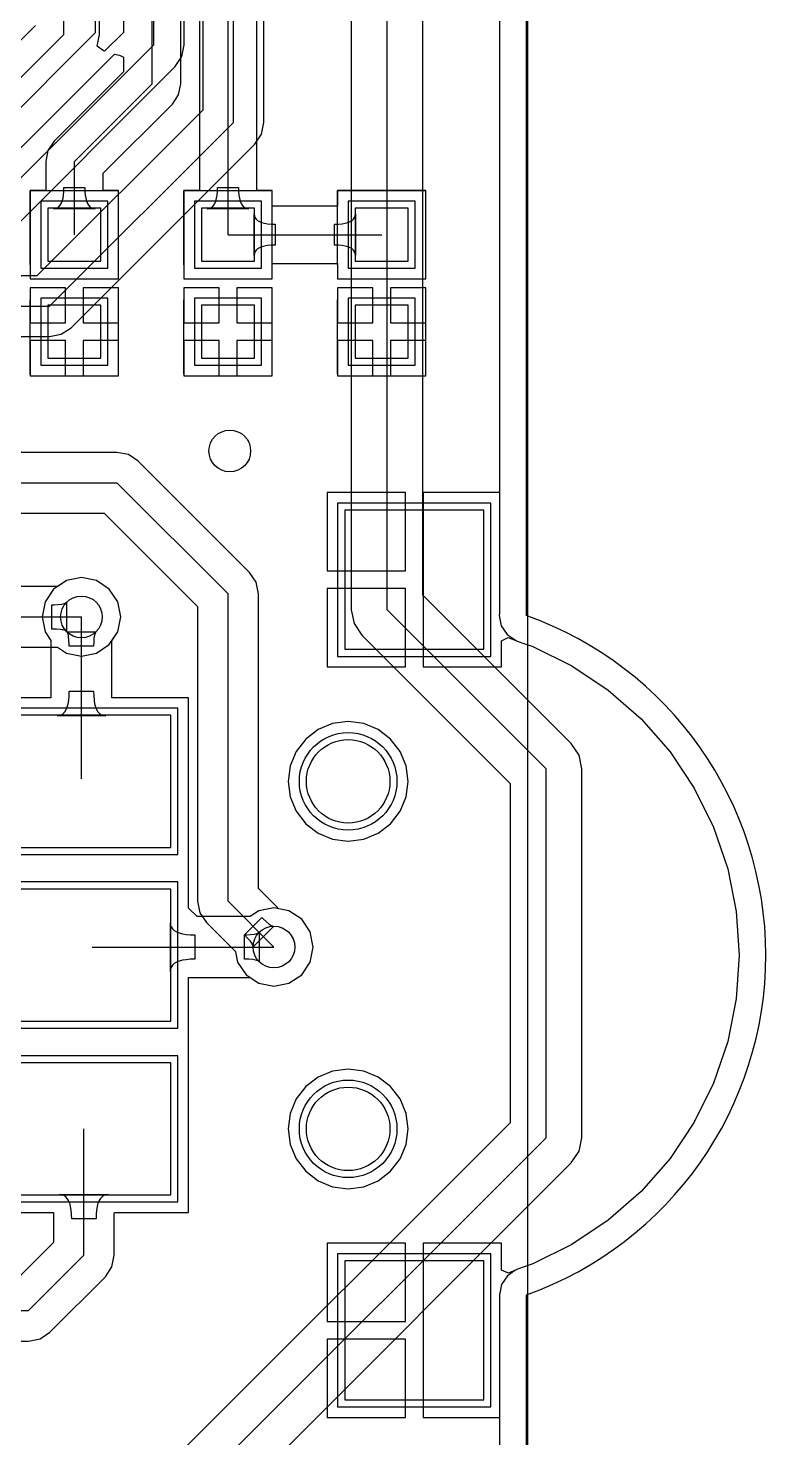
# Model space of a CAD drawing. Header units: millimetres. Extents: x 73 to 121, y 30 to 140.
# Drawn here: x 109.95 to 120.56, y 87.2 to 107.48 of the extents above; entities that cross this region are included whole.
import ezdxf

# ---------------------------------------------------------------- set-up
doc = ezdxf.new("R2010")
doc.units = ezdxf.units.MM
for name, color, linetype in [('BottomLayer', 5, 'Continuous'), ('BottomOverlay', 54, 'Continuous'), ('BottomSolder', 6, 'Continuous'), ('KeepOutLayer', 6, 'Continuous'), ('MultiLayer', 9, 'Continuous'), ('TopLayer', 1, 'Continuous'), ('TopOverlay', 2, 'Continuous'), ('TopPaste', 8, 'Continuous'), ('TopSolder', 216, 'Continuous')]:
    doc.layers.add(name, color=color, linetype=linetype)

# ---------------------------------------------------------------- blocks, each defined once
blk = doc.blocks.new('C0603_5')
at = {"layer": 'TopLayer'}
for p, q in [((-0.356, 0.559), (-0.356, -0.203)), ((0.406, 0.559), (-0.356, 0.559)), ((0.406, -0.203), (0.406, 0.559)), ((1.041, 0.559), (1.041, -0.203)), ((1.803, 0.559), (1.041, 0.559)), ((1.803, -0.203), (1.803, 0.559)), ((-0.356, -0.203), (0.406, -0.203)), ((1.041, -0.203), (1.803, -0.203))]:
    blk.add_line(p, q, dxfattribs=at)
at = {"layer": 'TopOverlay'}
for p, q in [((0.457, 0.813), (-0.61, 0.813)), ((-0.61, -0.457), (-0.61, 0.813)), ((2.032, 0.813), (0.965, 0.813)), ((2.057, -0.457), (2.057, 0.813)), ((0.457, -0.457), (-0.61, -0.457)), ((2.032, -0.457), (0.965, -0.457))]:
    blk.add_line(p, q, dxfattribs=at)
at = {"layer": 'TopPaste'}
for p, q in [((-0.356, 0.559), (-0.356, -0.203)), ((0.406, 0.559), (-0.356, 0.559)), ((0.406, -0.203), (0.406, 0.559)), ((1.041, 0.559), (1.041, -0.203)), ((1.803, 0.559), (1.041, 0.559)), ((1.803, -0.203), (1.803, 0.559)), ((-0.356, -0.203), (0.406, -0.203)), ((1.041, -0.203), (1.803, -0.203))]:
    blk.add_line(p, q, dxfattribs=at)
at = {"layer": 'TopSolder'}
for p, q in [((-0.457, 0.66), (-0.457, -0.305)), ((0.508, 0.66), (-0.457, 0.66)), ((0.508, -0.305), (0.508, 0.66)), ((0.94, 0.66), (0.94, -0.305)), ((1.905, 0.66), (0.94, 0.66)), ((1.905, -0.305), (1.905, 0.66)), ((-0.457, -0.305), (0.508, -0.305)), ((0.94, -0.305), (1.905, -0.305))]:
    blk.add_line(p, q, dxfattribs=at)
blk = doc.blocks.new('C0603_6')
at = {"layer": 'TopLayer'}
for p, q in [((-0.356, 0.559), (-0.356, -0.203)), ((0.406, 0.559), (-0.356, 0.559)), ((0.406, -0.203), (0.406, 0.559)), ((1.041, 0.559), (1.041, -0.203)), ((1.803, 0.559), (1.041, 0.559)), ((1.803, -0.203), (1.803, 0.559)), ((-0.356, -0.203), (0.406, -0.203)), ((1.041, -0.203), (1.803, -0.203))]:
    blk.add_line(p, q, dxfattribs=at)
at = {"layer": 'TopOverlay'}
for p, q in [((0.457, 0.813), (-0.61, 0.813)), ((-0.61, -0.457), (-0.61, 0.813)), ((2.032, 0.813), (0.965, 0.813)), ((2.057, -0.457), (2.057, 0.813)), ((0.457, -0.457), (-0.61, -0.457)), ((2.032, -0.457), (0.965, -0.457))]:
    blk.add_line(p, q, dxfattribs=at)
at = {"layer": 'TopPaste'}
for p, q in [((-0.356, 0.559), (-0.356, -0.203)), ((0.406, 0.559), (-0.356, 0.559)), ((0.406, -0.203), (0.406, 0.559)), ((1.041, 0.559), (1.041, -0.203)), ((1.803, 0.559), (1.041, 0.559)), ((1.803, -0.203), (1.803, 0.559)), ((-0.356, -0.203), (0.406, -0.203)), ((1.041, -0.203), (1.803, -0.203))]:
    blk.add_line(p, q, dxfattribs=at)
at = {"layer": 'TopSolder'}
for p, q in [((-0.457, 0.66), (-0.457, -0.305)), ((0.508, 0.66), (-0.457, 0.66)), ((0.508, -0.305), (0.508, 0.66)), ((0.94, 0.66), (0.94, -0.305)), ((1.905, 0.66), (0.94, 0.66)), ((1.905, -0.305), (1.905, 0.66)), ((-0.457, -0.305), (0.508, -0.305)), ((0.94, -0.305), (1.905, -0.305))]:
    blk.add_line(p, q, dxfattribs=at)
blk = doc.blocks.new('C0603_7')
at = {"layer": 'TopLayer'}
for p, q in [((-0.356, 0.559), (-0.356, -0.203)), ((0.406, 0.559), (-0.356, 0.559)), ((0.406, -0.203), (0.406, 0.559)), ((1.041, 0.559), (1.041, -0.203)), ((1.803, 0.559), (1.041, 0.559)), ((1.803, -0.203), (1.803, 0.559)), ((-0.356, -0.203), (0.406, -0.203)), ((1.041, -0.203), (1.803, -0.203))]:
    blk.add_line(p, q, dxfattribs=at)
at = {"layer": 'TopOverlay'}
for p, q in [((0.457, 0.813), (-0.61, 0.813)), ((-0.61, -0.457), (-0.61, 0.813)), ((2.032, 0.813), (0.965, 0.813)), ((2.057, -0.457), (2.057, 0.813)), ((0.457, -0.457), (-0.61, -0.457)), ((2.032, -0.457), (0.965, -0.457))]:
    blk.add_line(p, q, dxfattribs=at)
at = {"layer": 'TopPaste'}
for p, q in [((-0.356, 0.559), (-0.356, -0.203)), ((0.406, 0.559), (-0.356, 0.559)), ((0.406, -0.203), (0.406, 0.559)), ((1.041, 0.559), (1.041, -0.203)), ((1.803, 0.559), (1.041, 0.559)), ((1.803, -0.203), (1.803, 0.559)), ((-0.356, -0.203), (0.406, -0.203)), ((1.041, -0.203), (1.803, -0.203))]:
    blk.add_line(p, q, dxfattribs=at)
at = {"layer": 'TopSolder'}
for p, q in [((-0.457, 0.66), (-0.457, -0.305)), ((0.508, 0.66), (-0.457, 0.66)), ((0.508, -0.305), (0.508, 0.66)), ((0.94, 0.66), (0.94, -0.305)), ((1.905, 0.66), (0.94, 0.66)), ((1.905, -0.305), (1.905, 0.66)), ((-0.457, -0.305), (0.508, -0.305)), ((0.94, -0.305), (1.905, -0.305))]:
    blk.add_line(p, q, dxfattribs=at)
blk = doc.blocks.new('PL3_64')
at = {"layer": 'BottomLayer'}
for centre in [(0, 0), (5, 0)]:
    blk.add_circle(centre, 0.6, dxfattribs=at)
at = {"layer": 'BottomSolder'}
for centre in [(0, 0), (5, 0)]:
    blk.add_circle(centre, 0.702, dxfattribs=at)
at = {"layer": 'MultiLayer'}
for centre in [(0, 0), (5, 0)]:
    blk.add_circle(centre, 0.6, dxfattribs=at)
at = {"layer": 'TopLayer'}
for p, q in [((-3.9, 1.95), (-3.9, -0.05)), ((-1.9, 1.95), (-3.9, 1.95)), ((-1.9, -0.05), (-1.9, 1.95)), ((6.9, 1.95), (6.9, -0.05)), ((8.9, 1.95), (6.9, 1.95)), ((8.9, -0.05), (8.9, 1.95)), ((-3.9, -0.05), (-1.9, -0.05)), ((6.9, -0.05), (8.9, -0.05)), ((-0.95, -2.55), (-0.95, -5.05)), ((0.95, -2.55), (-0.95, -2.55)), ((0.95, -5.05), (0.95, -2.55)), ((1.55, -2.55), (1.55, -5.05)), ((3.45, -2.55), (1.55, -2.55)), ((3.45, -5.05), (3.45, -2.55)), ((4.05, -2.55), (4.05, -5.05)), ((5.95, -2.55), (4.05, -2.55)), ((5.95, -5.05), (5.95, -2.55)), ((-0.95, -5.05), (0.95, -5.05)), ((1.55, -5.05), (3.45, -5.05)), ((4.05, -5.05), (5.95, -5.05))]:
    blk.add_line(p, q, dxfattribs=at)
for centre in [(0, 0), (5, 0)]:
    blk.add_circle(centre, 0.6, dxfattribs=at)
at = {"layer": 'TopPaste'}
for p, q in [((-3.9, 1.95), (-3.9, -0.05)), ((-1.9, 1.95), (-3.9, 1.95)), ((-1.9, -0.05), (-1.9, 1.95)), ((6.9, 1.95), (6.9, -0.05)), ((8.9, 1.95), (6.9, 1.95)), ((8.9, -0.05), (8.9, 1.95)), ((-3.9, -0.05), (-1.9, -0.05)), ((6.9, -0.05), (8.9, -0.05)), ((-0.95, -2.55), (-0.95, -5.05)), ((0.95, -2.55), (-0.95, -2.55)), ((0.95, -5.05), (0.95, -2.55)), ((1.55, -2.55), (1.55, -5.05)), ((3.45, -2.55), (1.55, -2.55)), ((3.45, -5.05), (3.45, -2.55)), ((4.05, -2.55), (4.05, -5.05)), ((5.95, -2.55), (4.05, -2.55)), ((5.95, -5.05), (5.95, -2.55)), ((-0.95, -5.05), (0.95, -5.05)), ((1.55, -5.05), (3.45, -5.05)), ((4.05, -5.05), (5.95, -5.05))]:
    blk.add_line(p, q, dxfattribs=at)
at = {"layer": 'TopSolder'}
for p, q in [((-4.002, 2.052), (-4.002, -0.152)), ((-1.798, 2.052), (-4.002, 2.052)), ((-1.798, -0.152), (-1.798, 2.052)), ((6.798, 2.052), (6.798, -0.152)), ((9.002, 2.052), (6.798, 2.052)), ((9.002, -0.152), (9.002, 2.052)), ((-4.002, -0.152), (-1.798, -0.152)), ((6.798, -0.152), (9.002, -0.152)), ((-1.052, -2.448), (-1.052, -5.152)), ((1.052, -2.448), (-1.052, -2.448)), ((1.052, -5.152), (1.052, -2.448)), ((1.448, -2.448), (1.448, -5.152)), ((3.552, -2.448), (1.448, -2.448)), ((3.552, -5.152), (3.552, -2.448)), ((3.948, -2.448), (3.948, -5.152)), ((6.052, -2.448), (3.948, -2.448)), ((6.052, -5.152), (6.052, -2.448)), ((-1.052, -5.152), (1.052, -5.152)), ((1.448, -5.152), (3.552, -5.152)), ((3.948, -5.152), (6.052, -5.152))]:
    blk.add_line(p, q, dxfattribs=at)
for centre in [(0, 0), (5, 0)]:
    blk.add_circle(centre, 0.702, dxfattribs=at)
blk = doc.blocks.new('18650____________B_71')
at = {"layer": 'BottomOverlay'}
blk.add_line((76.531, 42.016), (-0.469, 42.016), dxfattribs=at)

msp = doc.modelspace()

# ---------------------------------------------------------------- linework, layer by layer
at = {"layer": 'BottomLayer'}
for p, q in [((116.731, 136.308), (116.731, 99.055)), ((112.903, 106.121), (112.903, 133.604)), ((113.34, 106.121), (113.34, 133.604)), ((111.76, 107.239), (111.76, 133.401)), ((112.197, 107.239), (112.197, 133.401)), ((112.466, 133.423), (112.466, 106.302)), ((111.323, 133.22), (111.323, 107.42)), ((115.113, 99.111), (115.113, 132.867)), ((115.627, 99.324), (115.627, 132.867)), ((114.599, 132.655), (114.599, 99.111)), ((110.465, 107.391), (110.465, 108.509)), ((110.978, 107.391), (110.978, 108.509)), ((109.068, 105.994), (110.465, 107.391)), ((110.945, 107.222), (110.978, 107.391)), ((111.323, 107.42), (111.05, 107.147)), ((109.22, 104.699), (111.76, 107.239)), ((111.035, 107.153), (110.945, 107.222)), ((111.05, 107.147), (111.035, 107.153)), ((112.164, 107.071), (112.197, 107.239)), ((109.529, 104.39), (112.069, 106.93)), ((112.069, 106.93), (112.164, 107.071)), ((112.466, 106.302), (110.08, 103.917)), ((110.261, 103.48), (112.903, 106.121)), ((113.307, 105.954), (113.34, 106.121)), ((113.212, 105.812), (113.307, 105.954)), ((110.571, 103.17), (113.212, 105.812)), ((110.08, 103.917), (104.038, 103.917)), ((104.038, 103.48), (110.261, 103.48)), ((104.22, 103.042), (110.261, 103.042)), ((110.261, 103.042), (110.429, 103.075)), ((110.429, 103.075), (110.571, 103.17)), ((111.227, 101.377), (103.734, 101.377)), ((111.394, 101.344), (111.227, 101.377)), ((111.536, 101.249), (111.394, 101.344)), ((113.136, 99.649), (111.536, 101.249)), ((103.734, 100.94), (111.227, 100.94)), ((111.227, 100.94), (112.827, 99.339)), ((103.915, 100.502), (111.045, 100.502)), ((111.045, 100.502), (112.389, 99.158)), ((113.231, 99.507), (113.136, 99.649)), ((110.357, 99.447), (104.394, 99.447)), ((110.379, 99.448), (110.357, 99.447)), ((110.502, 99.531), (110.379, 99.448)), ((110.719, 99.574), (110.502, 99.531)), ((110.935, 99.531), (110.719, 99.574)), ((111.118, 99.409), (110.935, 99.531)), ((111.24, 99.225), (111.118, 99.409)), ((113.264, 99.339), (113.231, 99.507)), ((110.295, 99.184), (110.329, 99.185)), ((110.295, 98.834), (110.295, 99.184)), ((110.329, 99.185), (110.435, 99.193)), ((110.435, 99.193), (110.454, 99.197)), ((110.454, 99.197), (110.471, 99.201)), ((110.471, 99.201), (110.485, 99.207)), ((110.485, 99.207), (110.496, 99.213)), ((110.496, 99.213), (110.504, 99.219)), ((110.504, 99.219), (110.504, 98.799)), ((111.283, 99.009), (111.24, 99.225)), ((112.827, 94.92), (112.827, 99.339)), ((113.264, 95.101), (113.264, 99.339)), ((117.762, 97.188), (115.627, 99.324)), ((104.394, 99.009), (110.719, 99.009)), ((111.24, 98.793), (111.283, 99.009)), ((112.389, 99.158), (112.389, 94.92)), ((114.599, 99.111), (114.638, 98.914)), ((115.113, 99.111), (117.399, 96.825)), ((116.731, 99.055), (116.726, 99.03)), ((116.726, 99.03), (116.756, 98.881)), ((110.359, 98.833), (110.295, 98.834)), ((110.412, 98.829), (110.359, 98.833)), ((110.435, 98.825), (110.412, 98.829)), ((110.454, 98.822), (110.435, 98.825)), ((110.471, 98.817), (110.454, 98.822)), ((110.485, 98.812), (110.471, 98.817)), ((110.496, 98.806), (110.485, 98.812)), ((110.504, 98.799), (110.496, 98.806)), ((111.118, 98.61), (111.24, 98.793)), ((114.638, 98.914), (114.749, 98.747)), ((116.756, 98.881), (116.84, 98.755)), ((104.575, 98.572), (110.375, 98.572)), ((110.375, 98.572), (110.376, 98.572)), ((110.376, 98.572), (110.502, 98.487)), ((110.935, 98.487), (111.118, 98.61)), ((114.749, 98.747), (116.885, 96.612)), ((116.84, 98.755), (116.884, 98.726)), ((116.884, 98.726), (116.982, 98.66)), ((116.982, 98.66), (116.982, 98.66)), ((116.982, 98.66), (117.094, 98.622)), ((117.094, 98.622), (117.208, 98.583)), ((117.208, 98.583), (117.772, 98.305)), ((110.502, 98.487), (110.719, 98.444)), ((110.719, 98.444), (110.935, 98.487)), ((117.772, 98.305), (118.294, 97.956)), ((118.294, 97.956), (118.767, 97.541)), ((114.123, 97.389), (113.945, 97.252)), ((114.331, 97.475), (114.123, 97.389)), ((114.554, 97.504), (114.331, 97.475)), ((114.777, 97.475), (114.554, 97.504)), ((114.985, 97.389), (114.777, 97.475)), ((115.163, 97.252), (114.985, 97.389)), ((118.767, 97.541), (119.182, 97.069)), ((113.945, 97.252), (113.808, 97.074)), ((115.3, 97.074), (115.163, 97.252)), ((117.874, 97.021), (117.762, 97.188)), ((113.808, 97.074), (113.722, 96.866)), ((115.386, 96.866), (115.3, 97.074)), ((117.913, 96.825), (117.874, 97.021)), ((119.182, 97.069), (119.531, 96.546)), ((113.722, 96.866), (113.693, 96.643)), ((115.415, 96.643), (115.386, 96.866)), ((117.399, 91.516), (117.399, 96.825)), ((117.913, 91.516), (117.913, 96.825)), ((113.693, 96.643), (113.722, 96.42)), ((115.386, 96.42), (115.415, 96.643)), ((116.885, 96.612), (116.885, 91.729)), ((119.531, 96.546), (119.809, 95.982)), ((113.722, 96.42), (113.808, 96.212)), ((115.3, 96.212), (115.386, 96.42)), ((113.808, 96.212), (113.945, 96.034)), ((115.163, 96.034), (115.3, 96.212)), ((113.945, 96.034), (114.123, 95.897)), ((114.985, 95.897), (115.163, 96.034)), ((119.809, 95.982), (120.011, 95.386)), ((114.123, 95.897), (114.331, 95.811)), ((114.331, 95.811), (114.554, 95.781)), ((114.554, 95.781), (114.777, 95.811)), ((114.777, 95.811), (114.985, 95.897)), ((120.011, 95.386), (120.134, 94.769)), ((113.541, 94.824), (113.264, 95.101)), ((112.389, 94.92), (112.423, 94.752)), ((112.423, 94.752), (112.518, 94.611)), ((112.827, 94.92), (113.487, 94.259)), ((113.557, 94.81), (113.541, 94.824)), ((113.703, 94.781), (113.557, 94.81)), ((113.887, 94.659), (113.703, 94.781)), ((120.134, 94.769), (120.175, 94.142)), ((112.518, 94.611), (112.935, 94.193)), ((113.064, 94.435), (113.311, 94.683)), ((113.484, 94.559), (113.187, 94.262)), ((113.311, 94.683), (113.335, 94.659)), ((113.335, 94.659), (113.416, 94.59)), ((113.416, 94.59), (113.433, 94.579)), ((113.433, 94.579), (113.448, 94.57)), ((113.448, 94.57), (113.462, 94.564)), ((113.462, 94.564), (113.474, 94.561)), ((113.474, 94.561), (113.484, 94.559)), ((114.009, 94.476), (113.887, 94.659)), ((113.108, 94.389), (113.064, 94.435)), ((113.143, 94.348), (113.108, 94.389)), ((113.157, 94.33), (113.143, 94.348)), ((113.168, 94.314), (113.157, 94.33)), ((113.176, 94.299), (113.168, 94.314)), ((114.052, 94.259), (114.009, 94.476)), ((112.935, 94.193), (112.936, 94.192)), ((112.936, 94.192), (112.965, 94.043)), ((113.182, 94.285), (113.176, 94.299)), ((113.186, 94.273), (113.182, 94.285)), ((113.187, 94.262), (113.186, 94.273)), ((114.009, 94.043), (114.052, 94.259)), ((120.175, 94.142), (120.134, 93.514)), ((112.965, 94.043), (113.088, 93.86)), ((113.887, 93.86), (114.009, 94.043)), ((113.088, 93.86), (113.271, 93.738)), ((113.271, 93.738), (113.487, 93.695)), ((113.487, 93.695), (113.703, 93.738)), ((113.703, 93.738), (113.887, 93.86)), ((120.134, 93.514), (120.011, 92.898)), ((120.011, 92.898), (119.809, 92.302)), ((114.554, 92.504), (114.331, 92.475)), ((114.777, 92.475), (114.554, 92.504)), ((114.123, 92.389), (113.945, 92.252)), ((114.331, 92.475), (114.123, 92.389)), ((114.985, 92.389), (114.777, 92.475)), ((115.163, 92.252), (114.985, 92.389)), ((119.809, 92.302), (119.531, 91.738)), ((113.945, 92.252), (113.808, 92.074)), ((115.3, 92.074), (115.163, 92.252)), ((113.808, 92.074), (113.722, 91.866)), ((115.386, 91.866), (115.3, 92.074)), ((116.885, 91.729), (112.082, 86.927)), ((113.722, 91.866), (113.693, 91.643)), ((115.415, 91.643), (115.386, 91.866)), ((119.531, 91.738), (119.182, 91.215)), ((112.446, 86.563), (117.399, 91.516)), ((113.693, 91.643), (113.722, 91.42)), ((115.386, 91.42), (115.415, 91.643)), ((117.874, 91.32), (117.913, 91.516)), ((113.722, 91.42), (113.808, 91.212)), ((115.3, 91.212), (115.386, 91.42)), ((117.762, 91.153), (117.874, 91.32)), ((112.96, 86.35), (117.762, 91.153)), ((113.808, 91.212), (113.945, 91.034)), ((115.163, 91.034), (115.3, 91.212)), ((119.182, 91.215), (118.767, 90.743)), ((113.945, 91.034), (114.123, 90.897)), ((114.123, 90.897), (114.331, 90.811)), ((114.777, 90.811), (114.985, 90.897)), ((114.985, 90.897), (115.163, 91.034)), ((114.331, 90.811), (114.554, 90.781)), ((114.554, 90.781), (114.777, 90.811)), ((118.767, 90.743), (118.294, 90.328)), ((118.294, 90.328), (117.772, 89.979)), ((117.772, 89.979), (117.208, 89.701)), ((117.099, 89.664), (116.987, 89.626)), ((117.208, 89.701), (117.099, 89.664)), ((116.845, 89.53), (116.761, 89.404)), ((116.888, 89.559), (116.845, 89.53)), ((116.938, 89.593), (116.888, 89.559)), ((116.987, 89.626), (116.938, 89.593)), ((116.987, 89.626), (116.987, 89.626)), ((116.761, 89.404), (116.731, 89.256)), ((116.731, 89.256), (116.731, 30.335))]:
    msp.add_line(p, q, dxfattribs=at)
for centre in [(112.852, 101.397), (110.719, 99.009), (113.487, 94.259)]:
    msp.add_circle(centre, 0.3, dxfattribs=at)
at = {"layer": 'KeepOutLayer'}
for p, q in [((117.119, 99.03), (117.119, 137.617)), ((117.119, 29.947), (117.119, 89.256))]:
    msp.add_line(p, q, dxfattribs=at)
msp.add_arc((115.368, 94.142), 5.191, 289.7203, 70.3375, dxfattribs=at)
at = {"layer": 'MultiLayer'}
for centre in [(112.852, 101.397), (110.719, 99.009), (113.487, 94.259)]:
    msp.add_circle(centre, 0.3, dxfattribs=at)
at = {"layer": 'TopLayer'}
for p, q in [((116.731, 136.308), (116.731, 100.797)), ((112.415, 112.986), (112.415, 105.143)), ((112.827, 104.508), (112.827, 113.157)), ((113.239, 105.143), (113.239, 113.157)), ((111.735, 106.68), (111.735, 111.836)), ((112.147, 106.68), (112.147, 111.836)), ((110.922, 107.417), (110.922, 109.474)), ((109.118, 106.578), (110.058, 107.518)), ((108.407, 104.902), (110.922, 107.417)), ((109.042, 104.954), (111.196, 107.108)), ((111.196, 107.108), (111.266, 107.094)), ((111.266, 107.094), (111.323, 107.061)), ((111.323, 107.061), (111.323, 106.851)), ((111.323, 106.851), (110.326, 105.854)), ((110.617, 105.562), (111.735, 106.68)), ((112.026, 106.389), (112.115, 106.522)), ((112.115, 106.522), (112.147, 106.68)), ((111.029, 105.392), (112.026, 106.389)), ((110.236, 105.72), (110.205, 105.562)), ((110.326, 105.854), (110.236, 105.72)), ((110.205, 105.562), (110.205, 105.143)), ((110.617, 104.508), (110.617, 105.562)), ((111.029, 105.143), (111.029, 105.392)), ((110.205, 105.143), (109.982, 105.143)), ((109.982, 105.143), (109.982, 103.873)), ((110.454, 105.032), (110.461, 105.077)), ((110.461, 105.077), (110.465, 105.129)), ((110.465, 105.129), (110.467, 105.186)), ((110.467, 105.186), (110.767, 105.186)), ((110.767, 105.186), (110.769, 105.129)), ((110.769, 105.129), (110.773, 105.077)), ((110.773, 105.077), (110.78, 105.032)), ((111.252, 105.143), (111.029, 105.143)), ((111.252, 103.873), (111.252, 105.143)), ((112.415, 105.143), (112.192, 105.143)), ((112.192, 105.143), (112.192, 103.873)), ((112.663, 105.032), (112.671, 105.077)), ((112.671, 105.077), (112.675, 105.129)), ((112.675, 105.129), (112.677, 105.186)), ((112.677, 105.186), (112.977, 105.186)), ((112.977, 105.186), (112.978, 105.129)), ((112.978, 105.129), (112.983, 105.077)), ((112.983, 105.077), (112.99, 105.032)), ((113.462, 105.143), (113.239, 105.143)), ((113.462, 104.92), (113.462, 105.143)), ((115.672, 105.143), (114.402, 105.143)), ((114.402, 105.143), (114.402, 104.92)), ((115.672, 103.873), (115.672, 105.143)), ((110.317, 104.883), (110.345, 104.886)), ((110.917, 104.883), (110.317, 104.883)), ((110.345, 104.886), (110.371, 104.895)), ((110.371, 104.895), (110.394, 104.91)), ((110.394, 104.91), (110.413, 104.932)), ((110.413, 104.932), (110.429, 104.959)), ((110.429, 104.959), (110.443, 104.992)), ((110.443, 104.992), (110.454, 105.032)), ((110.78, 105.032), (110.791, 104.992)), ((110.791, 104.992), (110.805, 104.959)), ((110.805, 104.959), (110.821, 104.932)), ((110.821, 104.932), (110.84, 104.91)), ((110.84, 104.91), (110.863, 104.895)), ((110.863, 104.895), (110.889, 104.886)), ((110.889, 104.886), (110.917, 104.883)), ((112.527, 104.883), (112.555, 104.886)), ((113.127, 104.883), (112.527, 104.883)), ((112.555, 104.886), (112.581, 104.895)), ((112.581, 104.895), (112.603, 104.91)), ((112.603, 104.91), (112.623, 104.932)), ((112.623, 104.932), (112.639, 104.959)), ((112.639, 104.959), (112.653, 104.992)), ((112.653, 104.992), (112.663, 105.032)), ((112.99, 105.032), (113.001, 104.992)), ((113.001, 104.992), (113.014, 104.959)), ((113.014, 104.959), (113.031, 104.932)), ((113.031, 104.932), (113.05, 104.91)), ((113.05, 104.91), (113.073, 104.895)), ((113.073, 104.895), (113.098, 104.886)), ((113.098, 104.886), (113.127, 104.883)), ((114.402, 104.92), (113.462, 104.92)), ((113.202, 104.208), (113.202, 104.808)), ((113.202, 104.808), (113.205, 104.78)), ((113.205, 104.78), (113.214, 104.754)), ((113.214, 104.754), (113.229, 104.732)), ((113.229, 104.732), (113.25, 104.712)), ((113.25, 104.712), (113.277, 104.696)), ((113.277, 104.696), (113.311, 104.682)), ((113.311, 104.682), (113.35, 104.672)), ((113.35, 104.672), (113.396, 104.664)), ((113.396, 104.664), (113.447, 104.66)), ((113.447, 104.66), (113.505, 104.658)), ((113.505, 104.658), (113.505, 104.358)), ((114.359, 104.658), (114.416, 104.66)), ((114.359, 104.358), (114.359, 104.658)), ((114.416, 104.66), (114.467, 104.664)), ((114.467, 104.664), (114.512, 104.672)), ((114.512, 104.672), (114.551, 104.682)), ((114.551, 104.682), (114.584, 104.696)), ((114.584, 104.696), (114.611, 104.712)), ((114.611, 104.712), (114.632, 104.732)), ((114.632, 104.732), (114.647, 104.754)), ((114.647, 104.754), (114.656, 104.78)), ((114.656, 104.78), (114.659, 104.808)), ((114.659, 104.808), (114.659, 104.208)), ((112.827, 104.508), (115.037, 104.508)), ((113.214, 104.262), (113.205, 104.237)), ((113.229, 104.285), (113.214, 104.262)), ((113.25, 104.304), (113.229, 104.285)), ((113.277, 104.321), (113.25, 104.304)), ((113.311, 104.334), (113.277, 104.321)), ((113.35, 104.345), (113.311, 104.334)), ((113.396, 104.352), (113.35, 104.345)), ((113.447, 104.357), (113.396, 104.352)), ((113.505, 104.358), (113.447, 104.357)), ((114.416, 104.357), (114.359, 104.358)), ((114.467, 104.352), (114.416, 104.357)), ((114.512, 104.345), (114.467, 104.352)), ((114.551, 104.334), (114.512, 104.345)), ((114.584, 104.321), (114.551, 104.334)), ((114.611, 104.304), (114.584, 104.321)), ((114.632, 104.285), (114.611, 104.304)), ((114.647, 104.262), (114.632, 104.285)), ((114.656, 104.237), (114.647, 104.262)), ((113.205, 104.237), (113.202, 104.208)), ((113.462, 103.873), (113.462, 104.096)), ((113.462, 104.096), (114.402, 104.096)), ((114.402, 104.096), (114.402, 103.873)), ((114.659, 104.208), (114.656, 104.237)), ((109.982, 103.873), (111.252, 103.873)), ((112.192, 103.873), (113.462, 103.873)), ((114.402, 103.873), (115.672, 103.873)), ((110.49, 103.746), (109.982, 103.746)), ((109.982, 103.746), (109.982, 103.238)), ((110.49, 103.238), (110.49, 103.746)), ((111.252, 103.746), (110.744, 103.746)), ((110.744, 103.746), (110.744, 103.238)), ((111.252, 103.238), (111.252, 103.746)), ((112.7, 103.746), (112.192, 103.746)), ((112.192, 103.746), (112.192, 103.238)), ((112.7, 103.238), (112.7, 103.746)), ((113.462, 103.746), (112.954, 103.746)), ((112.954, 103.746), (112.954, 103.238)), ((113.462, 103.238), (113.462, 103.746)), ((114.91, 103.746), (114.402, 103.746)), ((114.402, 103.746), (114.402, 103.238)), ((114.91, 103.238), (114.91, 103.746)), ((115.672, 103.746), (115.164, 103.746)), ((115.164, 103.746), (115.164, 103.238)), ((115.672, 103.238), (115.672, 103.746)), ((109.982, 103.238), (110.49, 103.238)), ((110.744, 103.238), (111.252, 103.238)), ((112.192, 103.238), (112.7, 103.238)), ((112.954, 103.238), (113.462, 103.238)), ((114.402, 103.238), (114.91, 103.238)), ((115.164, 103.238), (115.672, 103.238)), ((110.49, 102.984), (109.982, 102.984)), ((109.982, 102.984), (109.982, 102.476)), ((110.49, 102.476), (110.49, 102.984)), ((111.252, 102.984), (110.744, 102.984)), ((110.744, 102.984), (110.744, 102.476)), ((111.252, 102.476), (111.252, 102.984)), ((112.7, 102.984), (112.192, 102.984)), ((112.192, 102.984), (112.192, 102.476)), ((112.7, 102.476), (112.7, 102.984)), ((113.462, 102.984), (112.954, 102.984)), ((112.954, 102.984), (112.954, 102.476)), ((113.462, 102.476), (113.462, 102.984)), ((114.91, 102.984), (114.402, 102.984)), ((114.402, 102.984), (114.402, 102.476)), ((114.91, 102.476), (114.91, 102.984)), ((115.672, 102.984), (115.164, 102.984)), ((115.164, 102.984), (115.164, 102.476)), ((115.672, 102.476), (115.672, 102.984)), ((109.982, 102.476), (110.49, 102.476)), ((110.744, 102.476), (111.252, 102.476)), ((112.192, 102.476), (112.7, 102.476)), ((112.954, 102.476), (113.462, 102.476)), ((114.402, 102.476), (114.91, 102.476)), ((115.164, 102.476), (115.672, 102.476)), ((115.377, 100.797), (114.25, 100.797)), ((114.25, 100.797), (114.25, 99.67)), ((115.377, 99.67), (115.377, 100.797)), ((116.731, 100.797), (115.631, 100.797)), ((115.631, 100.797), (115.631, 99.543)), ((114.25, 99.67), (115.377, 99.67)), ((110.319, 99.409), (110.197, 99.225)), ((110.502, 99.531), (110.319, 99.409)), ((110.719, 99.574), (110.502, 99.531)), ((110.935, 99.531), (110.719, 99.574)), ((111.118, 99.409), (110.935, 99.531)), ((111.24, 99.225), (111.118, 99.409)), ((115.377, 99.416), (114.25, 99.416)), ((114.25, 99.416), (114.25, 98.289)), ((115.377, 98.289), (115.377, 99.416)), ((115.631, 99.543), (115.631, 98.289)), ((110.197, 99.225), (110.154, 99.009)), ((111.283, 99.009), (111.24, 99.225)), ((110.154, 99.009), (110.197, 98.793)), ((110.719, 96.678), (110.719, 99.009)), ((111.24, 98.793), (111.283, 99.009)), ((110.197, 98.793), (110.28, 98.669)), ((110.515, 98.787), (110.509, 98.795)), ((110.509, 98.795), (110.929, 98.795)), ((110.521, 98.776), (110.515, 98.787)), ((110.526, 98.762), (110.521, 98.776)), ((110.916, 98.776), (110.911, 98.762)), ((110.922, 98.787), (110.916, 98.776)), ((110.929, 98.795), (110.922, 98.787)), ((111.156, 98.667), (111.24, 98.793)), ((110.28, 98.669), (110.281, 98.648)), ((110.281, 98.648), (110.281, 97.865)), ((110.531, 98.745), (110.526, 98.762)), ((110.535, 98.725), (110.531, 98.745)), ((110.543, 98.619), (110.535, 98.725)), ((110.544, 98.586), (110.543, 98.619)), ((110.894, 98.586), (110.544, 98.586)), ((110.895, 98.65), (110.894, 98.586)), ((110.899, 98.703), (110.895, 98.65)), ((110.902, 98.725), (110.899, 98.703)), ((110.906, 98.745), (110.902, 98.725)), ((110.911, 98.762), (110.906, 98.745)), ((111.156, 98.665), (111.156, 98.667)), ((111.156, 97.865), (111.156, 98.665)), ((116.758, 98.667), (116.854, 98.711)), ((116.758, 98.289), (116.758, 98.667)), ((116.854, 98.711), (116.965, 98.672)), ((116.965, 98.672), (116.982, 98.66)), ((116.982, 98.66), (116.982, 98.66)), ((116.982, 98.66), (117.094, 98.622)), ((117.094, 98.622), (117.208, 98.583)), ((117.208, 98.583), (117.772, 98.305)), ((114.25, 98.289), (115.377, 98.289)), ((115.631, 98.289), (116.758, 98.289)), ((117.772, 98.305), (118.294, 97.956)), ((110.28, 97.847), (109.25, 97.847)), ((110.281, 97.865), (110.28, 97.847)), ((110.528, 97.76), (110.537, 97.813)), ((110.537, 97.813), (110.542, 97.873)), ((110.542, 97.873), (110.544, 97.94)), ((110.544, 97.94), (110.894, 97.94)), ((110.894, 97.94), (110.895, 97.873)), ((110.895, 97.873), (110.901, 97.813)), ((110.901, 97.813), (110.909, 97.76)), ((111.158, 97.847), (111.156, 97.865)), ((112.258, 97.847), (111.158, 97.847)), ((112.258, 95.474), (112.258, 97.847)), ((118.294, 97.956), (118.767, 97.541)), ((110.369, 97.587), (110.402, 97.59)), ((111.069, 97.587), (110.369, 97.587)), ((110.402, 97.59), (110.432, 97.601)), ((110.432, 97.601), (110.458, 97.619)), ((110.458, 97.619), (110.481, 97.643)), ((110.481, 97.643), (110.5, 97.675)), ((110.5, 97.675), (110.516, 97.714)), ((110.516, 97.714), (110.528, 97.76)), ((110.909, 97.76), (110.922, 97.714)), ((110.922, 97.714), (110.937, 97.675)), ((110.937, 97.675), (110.957, 97.643)), ((110.957, 97.643), (110.979, 97.619)), ((110.979, 97.619), (111.006, 97.601)), ((111.006, 97.601), (111.035, 97.59)), ((111.035, 97.59), (111.069, 97.587)), ((114.123, 97.389), (113.945, 97.252)), ((114.331, 97.475), (114.123, 97.389)), ((114.554, 97.504), (114.331, 97.475)), ((114.777, 97.475), (114.554, 97.504)), ((114.985, 97.389), (114.777, 97.475)), ((115.163, 97.252), (114.985, 97.389)), ((118.767, 97.541), (119.182, 97.069)), ((113.945, 97.252), (113.808, 97.074)), ((115.3, 97.074), (115.163, 97.252)), ((113.808, 97.074), (113.722, 96.866)), ((115.386, 96.866), (115.3, 97.074)), ((119.182, 97.069), (119.531, 96.546)), ((113.722, 96.866), (113.693, 96.643)), ((115.415, 96.643), (115.386, 96.866)), ((113.693, 96.643), (113.722, 96.42)), ((115.386, 96.42), (115.415, 96.643)), ((119.531, 96.546), (119.809, 95.982)), ((113.722, 96.42), (113.808, 96.212)), ((115.3, 96.212), (115.386, 96.42)), ((113.808, 96.212), (113.945, 96.034)), ((115.163, 96.034), (115.3, 96.212)), ((113.945, 96.034), (114.123, 95.897)), ((114.985, 95.897), (115.163, 96.034)), ((119.809, 95.982), (120.011, 95.386)), ((114.123, 95.897), (114.331, 95.811)), ((114.331, 95.811), (114.554, 95.781)), ((114.554, 95.781), (114.777, 95.811)), ((114.777, 95.811), (114.985, 95.897)), ((112.258, 95.439), (112.258, 95.474)), ((112.258, 95.347), (112.258, 95.439)), ((112.258, 95.312), (112.258, 95.347)), ((120.011, 95.386), (120.134, 94.769)), ((112.258, 94.816), (112.258, 95.312)), ((112.384, 94.697), (112.258, 94.816)), ((113.271, 94.781), (113.147, 94.698)), ((113.487, 94.824), (113.271, 94.781)), ((113.703, 94.781), (113.487, 94.824)), ((113.887, 94.659), (113.703, 94.781)), ((120.134, 94.769), (120.175, 94.142)), ((111.998, 93.909), (111.998, 94.609)), ((111.998, 94.609), (112.001, 94.576)), ((112.001, 94.576), (112.012, 94.546)), ((112.012, 94.546), (112.03, 94.52)), ((112.03, 94.52), (112.054, 94.497)), ((113.126, 94.697), (112.384, 94.697)), ((113.147, 94.698), (113.126, 94.697)), ((114.009, 94.476), (113.887, 94.659)), ((112.054, 94.497), (112.086, 94.478)), ((112.086, 94.478), (112.125, 94.462)), ((112.125, 94.462), (112.171, 94.45)), ((112.171, 94.45), (112.224, 94.441)), ((112.224, 94.441), (112.284, 94.436)), ((112.284, 94.436), (112.351, 94.434)), ((112.351, 94.434), (112.351, 94.084)), ((113.064, 94.434), (113.097, 94.435)), ((113.064, 94.084), (113.064, 94.434)), ((113.097, 94.435), (113.203, 94.443)), ((113.203, 94.443), (113.223, 94.447)), ((113.223, 94.447), (113.24, 94.452)), ((113.24, 94.452), (113.254, 94.457)), ((113.254, 94.457), (113.265, 94.463)), ((113.265, 94.463), (113.273, 94.469)), ((113.273, 94.469), (113.273, 94.049)), ((114.052, 94.259), (114.009, 94.476)), ((110.871, 94.259), (113.487, 94.259)), ((114.009, 94.043), (114.052, 94.259)), ((120.175, 94.142), (120.134, 93.514)), ((112.001, 93.943), (111.998, 93.909)), ((112.012, 93.972), (112.001, 93.943)), ((112.03, 93.999), (112.012, 93.972)), ((112.054, 94.021), (112.03, 93.999)), ((112.086, 94.041), (112.054, 94.021)), ((112.125, 94.056), (112.086, 94.041)), ((112.171, 94.069), (112.125, 94.056)), ((112.224, 94.077), (112.171, 94.069)), ((112.284, 94.083), (112.224, 94.077)), ((112.351, 94.084), (112.284, 94.083)), ((113.128, 94.083), (113.064, 94.084)), ((113.181, 94.079), (113.128, 94.083)), ((113.203, 94.076), (113.181, 94.079)), ((113.223, 94.072), (113.203, 94.076)), ((113.24, 94.067), (113.223, 94.072)), ((113.254, 94.062), (113.24, 94.067)), ((113.265, 94.056), (113.254, 94.062)), ((113.273, 94.049), (113.265, 94.056)), ((113.887, 93.86), (114.009, 94.043)), ((112.258, 93.82), (112.276, 93.822)), ((112.258, 92.974), (112.258, 93.82)), ((112.276, 93.822), (113.143, 93.822)), ((113.143, 93.822), (113.145, 93.822)), ((113.145, 93.822), (113.271, 93.738)), ((113.271, 93.738), (113.487, 93.695)), ((113.487, 93.695), (113.703, 93.738)), ((113.703, 93.738), (113.887, 93.86)), ((120.134, 93.514), (120.011, 92.898)), ((112.258, 92.939), (112.258, 92.974)), ((112.258, 92.847), (112.258, 92.939)), ((120.011, 92.898), (119.809, 92.302)), ((112.258, 92.812), (112.258, 92.847)), ((112.258, 90.439), (112.258, 92.812)), ((114.554, 92.504), (114.331, 92.475)), ((114.777, 92.475), (114.554, 92.504)), ((114.123, 92.389), (113.945, 92.252)), ((114.331, 92.475), (114.123, 92.389)), ((114.985, 92.389), (114.777, 92.475)), ((115.163, 92.252), (114.985, 92.389)), ((119.809, 92.302), (119.531, 91.738)), ((113.945, 92.252), (113.808, 92.074)), ((115.3, 92.074), (115.163, 92.252)), ((113.808, 92.074), (113.722, 91.866)), ((115.386, 91.866), (115.3, 92.074)), ((113.722, 91.866), (113.693, 91.643)), ((115.415, 91.643), (115.386, 91.866)), ((119.531, 91.738), (119.182, 91.215)), ((110.754, 89.824), (110.754, 91.643)), ((113.693, 91.643), (113.722, 91.42)), ((115.386, 91.42), (115.415, 91.643)), ((113.722, 91.42), (113.808, 91.212)), ((115.3, 91.212), (115.386, 91.42)), ((113.808, 91.212), (113.945, 91.034)), ((115.163, 91.034), (115.3, 91.212)), ((119.182, 91.215), (118.767, 90.743)), ((113.945, 91.034), (114.123, 90.897)), ((114.123, 90.897), (114.331, 90.811)), ((114.777, 90.811), (114.985, 90.897)), ((114.985, 90.897), (115.163, 91.034)), ((110.437, 90.695), (110.404, 90.699)), ((110.404, 90.699), (111.104, 90.699)), ((110.467, 90.685), (110.437, 90.695)), ((110.493, 90.667), (110.467, 90.685)), ((110.516, 90.642), (110.493, 90.667)), ((111.015, 90.667), (110.992, 90.642)), ((111.041, 90.685), (111.015, 90.667)), ((111.071, 90.695), (111.041, 90.685)), ((111.104, 90.699), (111.071, 90.695)), ((114.331, 90.811), (114.554, 90.781)), ((114.554, 90.781), (114.777, 90.811)), ((118.767, 90.743), (118.294, 90.328)), ((110.535, 90.611), (110.516, 90.642)), ((110.551, 90.572), (110.535, 90.611)), ((110.563, 90.526), (110.551, 90.572)), ((110.572, 90.473), (110.563, 90.526)), ((110.577, 90.413), (110.572, 90.473)), ((110.936, 90.473), (110.931, 90.413)), ((110.945, 90.526), (110.936, 90.473)), ((110.957, 90.572), (110.945, 90.526)), ((110.973, 90.611), (110.957, 90.572)), ((110.992, 90.642), (110.973, 90.611)), ((109.25, 90.439), (110.315, 90.439)), ((110.315, 90.439), (110.317, 90.421)), ((110.317, 90.421), (110.317, 90.006)), ((110.579, 90.346), (110.577, 90.413)), ((110.929, 90.346), (110.579, 90.346)), ((110.931, 90.413), (110.929, 90.346)), ((111.191, 90.421), (111.193, 90.439)), ((111.191, 89.824), (111.191, 90.421)), ((111.193, 90.439), (112.258, 90.439)), ((118.294, 90.328), (117.772, 89.979)), ((110.317, 90.006), (109.775, 89.464)), ((115.377, 89.997), (114.25, 89.997)), ((114.25, 89.997), (114.25, 88.87)), ((115.377, 88.87), (115.377, 89.997)), ((116.758, 89.997), (115.631, 89.997)), ((115.631, 89.997), (115.631, 88.743)), ((116.758, 89.613), (116.758, 89.997)), ((117.772, 89.979), (117.208, 89.701)), ((109.957, 89.027), (110.754, 89.824)), ((111.063, 89.515), (111.158, 89.657)), ((111.158, 89.657), (111.191, 89.824)), ((117.099, 89.664), (116.987, 89.626)), ((117.208, 89.701), (117.099, 89.664)), ((110.266, 88.718), (111.063, 89.515)), ((116.761, 89.61), (116.758, 89.613)), ((116.861, 89.568), (116.761, 89.61)), ((116.97, 89.614), (116.861, 89.568)), ((116.987, 89.626), (116.97, 89.614)), ((116.987, 89.626), (116.987, 89.626)), ((103.835, 89.027), (109.957, 89.027)), ((114.25, 88.87), (115.377, 88.87)), ((110.124, 88.623), (110.266, 88.718)), ((115.631, 88.743), (115.631, 87.489)), ((104.197, 88.59), (109.957, 88.59)), ((109.957, 88.59), (110.124, 88.623)), ((115.377, 88.616), (114.25, 88.616)), ((114.25, 88.616), (114.25, 87.489)), ((115.377, 87.489), (115.377, 88.616)), ((114.25, 87.489), (115.377, 87.489)), ((115.631, 87.489), (116.731, 87.489)), ((116.731, 87.489), (116.731, 30.335))]:
    msp.add_line(p, q, dxfattribs=at)
for centre in [(112.852, 101.397), (110.719, 99.009), (113.487, 94.259)]:
    msp.add_circle(centre, 0.3, dxfattribs=at)

# ---------------------------------------------------------------- block references
at = {"rotation": 270}
for name, p in [('18650____________B_71', (75.12, 126.379)), ('C0603_5', (110.439, 104.534)), ('C0603_6', (112.649, 104.534)), ('C0603_7', (114.859, 104.534)), ('PL3_64', (114.554, 96.643))]:
    msp.add_blockref(name, p, dxfattribs=at)

doc.saveas('drawing.dxf')
